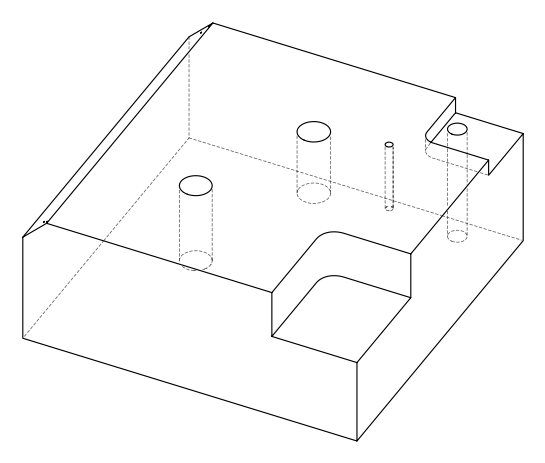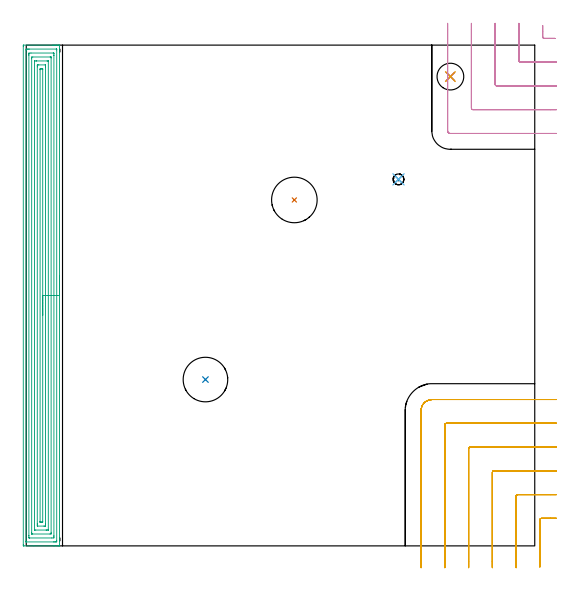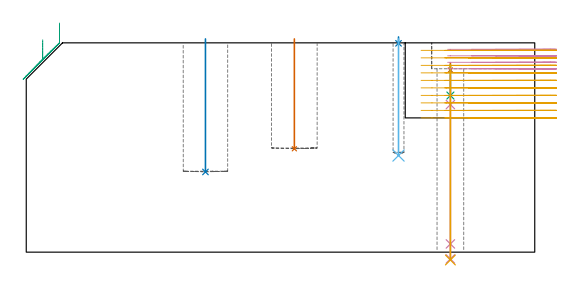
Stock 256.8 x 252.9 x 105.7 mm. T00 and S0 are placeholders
(PLAN: 11 operations, 8 tool changes, 31.7 min)
(1 SPOT_DRILL | STEP1HOLE | NXT0321_9005460120000 | 0.03 min | 1391 mm3)
(2 SPOT_DRILL_1 | STEP1POCKET | NXT0321_9005460120000 | 0.03 min | 0 mm3)
(3 DRILL_BLIND_HOLE_INTO_CENTER | STEP1HOLE | NXT0301_061 | 0.07 min | 816 mm3)
(4 GUN_DRILL_THROUGH_HOLE | STEP1HOLE | UGT0307_005 | 0.47 min | 4322 mm3)
(5 DRILL_TO_ENLARGE_THROUGH_HOLE | STEP1HOLE | NXT0301_102 | 0.4 min | 8586 mm3)
(6 DRILL_BLIND_HOLE_INTO_CENTER_1 | STEP1POCKET | UGT0301_450 | 0.24 min | 1317 mm3)
(7 INDEXABLE_INSERT_DRILL_BLIND_HOLE_FROM_SOLID | STEP1POCKET_1 | NXT0302_017 | 0.22 min | 22104 mm3)
(8 INDEXABLE_INSERT_DRILL_BLIND_HOLE_FROM_SOLID_1 | STEP1POCKET_2 | NXT0302_016 | 0.27 min | 25802 mm3)
(9 AREA_MILL | FG_CHAMFER_SURFACE | UGT0205_001 | 14.44 min | 42350 mm3)
(10 MILL_CORNER_NOTCH_RECTANGULAR | CORNER_NOTCH_RECTANGULAR | NXT0201_012 | Follow Part, ap 4, ae 75% | 2.93 min | 33713 mm3)
(11 MILL_CORNER_NOTCH_RECTANGULAR_1 | CORNER_NOTCH_RECTANGULAR_1 | NXT0201_012 | Follow Part, ap 4, ae 75% | 12.61 min | 201528 mm3)
(TOOL NXT0321_9005460120000 | NC Spot Drill, 142deg, 12mm, Carbide, Uncoated | D12 PA142 FL30 Z2)
(TOOL NXT0301_061 | Carbide Drill 9mm [860.1-0900-027A1-MM 2214] | D9 PA140 FL47 Z2)
(TOOL UGT0307_005 | Gun Drill 8.3 mm | D8.3 PA130 FL24 Z1)
(TOOL NXT0301_102 | Carbide Drill 13.5mm [860.1-1350-108A1-MM 2214] | D13.5 PA140 FL123 Z2)
(TOOL UGT0301_450 | Carbide Drill 5.5 mm | D5.5 PA118 FL57 Z2)
(TOOL NXT0302_017 | Index. Insert Drill 23mm [880-D2300L25-05] | D23 PA176 FL115 Z2)
(TOOL NXT0302_016 | Index. Insert Drill 22.5mm [880-D2250L25-03] | D22.5 PA176 FL68 Z2)
(TOOL UGT0205_001 | Chamfer Mill 20 x 3 x 45 deg. | D20 FL50 Z2)
(TOOL NXT0201_012 | ENDMILL 16mm [2P460-1600-NA 1630] | D16 FL38 Z6)
(OP 1 SPOT_DRILL)
G17 G21 G94 G90
T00 M6
G54
G17 G0 G90 X214.2 Y237. S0 M3
G43 Z115.7 H0
G94 G81 G98 Z92.01 F250. R95.6
G80
M5
M2
(OP 2 SPOT_DRILL_1)
G17 G21 G94 G90
T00 M6
G54
G17 G0 G90 X188. Y185.1 S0 M3
G43 Z115.7 H0
G94 G81 G98 Z105.463 F250. R108.7
G80
M5
M2
(OP 3 DRILL_BLIND_HOLE_INTO_CENTER)
G17 G21 G94 G90
T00 M6
G54
G17 G0 G90 X214.2 Y237. S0 M3
G43 Z115.7 H1
G94 G81 G98 Z79.1 F250. R94.6
G80
M5
M2
(OP 4 GUN_DRILL_THROUGH_HOLE)
G17 G21 G94 G90
T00 M6
G54
G17 G0 G90 X214.2 Y237. M8
G43 Z115.7 H0
Z89.344
S716 M3
G94 G1 Z74.525 F125. M26
G4 X.084
Z4.15 F250.
G4 X.084
Z-3.435 F125.
G4 X.084
M5
M9
G0 Z89.344
Z115.7
M2
(OP 5 DRILL_TO_ENLARGE_THROUGH_HOLE)
G17 G21 G94 G90
T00 M6
G54
G17 G0 G90 X214.2 Y237. S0 M3
G43 Z115.7 H1
G94 G73 G98 Z-3.957 F250. Q12.07 R94.6
G80
M5
M2
(OP 6 DRILL_BLIND_HOLE_INTO_CENTER_1)
G17 G21 G94 G90
T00 M6
G54
G17 G0 G90 X188. Y185.1 S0 M3
G43 Z115.7 H0
G94 G81 G98 Z48.8 F250. R107.7
G80
M5
M2
(OP 7 INDEXABLE_INSERT_DRILL_BLIND_HOLE_FROM_SOLID)
G17 G21 G94 G90
T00 M6
G54
G17 G0 G90 X135.4 Y174.7 S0 M3
G43 Z115.7 H1
G94 G81 G98 Z52.2 F250. R107.7
G80
M5
M2
(OP 8 INDEXABLE_INSERT_DRILL_BLIND_HOLE_FROM_SOLID_1)
G17 G21 G94 G90
T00 M6
G54
G17 G0 G90 X90.5 Y84. S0 M3
G43 Z115.7 H1
G94 G81 G98 Z40.5 F250. R107.7
G80
M5
M2
(OP 9 AREA_MILL)
G17 G21 G94 G90
T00 M6
G54
G17 G0 G90 X16.8 Y136.45 S1061 M3
G43 Z115.7 H0
G94 G1 Y136.412 Z114.828 F250.
Y136.298 Z113.963
Y136.109 Z113.112
Y135.847 Z112.28
Y135.513 Z111.474
Y135.11 Z110.7
Y134.642 Z109.964
Y134.11 Z109.272
Y133.521 Z108.629
Y132.878 Z108.04
Y132.186 Z107.508
Y131.45 Z107.04
Y130.676 Z106.637
Y129.87 Z106.303
Y129.038 Z106.041
Y128.187 Z105.852
Y127.322 Z105.738
Y126.45 Z105.7
Y0.16
X16.798 Y0.01 Z105.689
X16.665 Y0.003 Z105.557
X16.525 Y0. Z105.424
X16.168 Z105.067
X15.54 Z104.434
X14.349 Z103.245
X13.786 Z102.68
X3.846 Z92.743
X-1.116 Z87.781
X-1.4 Y0.003 Z87.497
X-1.492 Y0.01 Z87.405
X-1.499 Y0.103 Z87.399
X-1.5 Y0.606 Z87.4
Y252.294
X-1.495 Y252.801 Z87.403
X-1.492 Y252.89 Z87.406
X-1.397 Y252.9 Z87.5
X13.191 Z102.086
X13.786 Z102.68
X14.349 Z103.245
X14.663 Z103.559
X15.225 Z104.121
X15.54 Z104.434
X16.168 Z105.067
X16.525 Z105.424
X16.665 Y252.897 Z105.557
X16.798 Y252.89 Z105.689
X16.8 Y252.74 Z105.7
Y126.45
X15.386 Z104.286
X15.385 Y2.549 Z104.285
X15.384 Y2.391 Z104.284
X15.379 Y2.033 Z104.279
X15.038 Y2.009 Z103.938
X14.663 Y2.003 Z103.563
X14.17 Y2. Z103.07
X13.786 Z102.686
X0.145 Z89.045
X-0.022 Y2.002 Z88.878
X-0.05 Y2.005 Z88.85
X-0.075 Y2.009 Z88.825
X-0.079 Y2.045 Z88.821
X-0.084 Y2.233 Z88.816
X-0.085 Y2.391 Z88.815
Y250.352
X-0.084 Y250.509 Z88.816
X-0.079 Y250.867 Z88.821
X0.262 Y250.891 Z89.162
X0.637 Y250.897 Z89.537
X1.13 Y250.9 Z90.03
X1.514 Z90.414
X15.156 Z104.056
X15.322 Y250.898 Z104.222
X15.35 Y250.895 Z104.25
X15.375 Y250.891 Z104.275
X15.379 Y250.855 Z104.279
X15.384 Y250.667 Z104.284
X15.385 Y250.509 Z104.285
X15.386 Y126.45 Z104.286
X13.972 Z102.872
X13.971 Y5.069 Z102.871
X13.97 Y4.882 Z102.87
X13.964 Y4.176 Z102.864
X13.953 Y4.007 Z102.853
X12.91 Y4. Z101.81
X1.686 Y4.001 Z90.586
X1.514 Y4.005 Z90.414
X1.347 Y4.01 Z90.247
X1.335 Y4.176 Z90.235
X1.332 Y4.361 Z90.232
X1.329 Y5.069 Z90.229
Y5.257
Y247.831
X1.33 Y248.019 Z90.23
X1.335 Y248.724 Z90.235
X1.347 Y248.893 Z90.247
X2.39 Y248.9 Z91.29
X13.615 Y248.899 Z102.515
X13.786 Y248.895 Z102.686
X13.953 Y248.89 Z102.853
X13.965 Y248.724 Z102.865
X13.968 Y248.539 Z102.868
X13.971 Y247.831 Z102.871
Y247.643
X13.972 Y126.45 Z102.872
X12.557 Z101.457
Y6.854
X12.556 Y6.321 Z101.456
X12.554 Y6.142 Z101.454
X12.55 Y6.01 Z101.45
X11.995 Y6. Z100.895
X3.229 Z92.129
X2.85 Y6.007 Z91.75
X2.76 Y6.01 Z91.66
X2.75 Y6.064 Z91.65
X2.747 Y6.131 Z91.647
X2.743 Y6.494 Z91.643
Y246.046
X2.744 Y246.579 Z91.644
X2.746 Y246.758 Z91.646
X2.75 Y246.89 Z91.65
X3.305 Y246.9 Z92.205
X12.071 Z100.971
X12.45 Y246.893 Z101.35
X12.54 Y246.89 Z101.44
X12.55 Y246.836 Z101.45
X12.553 Y246.769 Z101.453
X12.557 Y246.406 Z101.457
Y126.45
X11.143 Z100.043
X11.142 Y8.199 Z100.042
X11.141 Y8.09 Z100.041
X11.139 Y8.036 Z100.039
X11.137 Y8.016 Z100.037
X11.116 Y8.01 Z100.016
X10.904 Y8.003 Z99.804
X10.28 Y8. Z99.18
X10.031 Z98.931
X4.77 Y8.001 Z93.67
X4.287 Y8.007 Z93.187
X4.174 Y8.01 Z93.074
X4.163 Y8.017 Z93.063
X4.161 Y8.038 Z93.061
X4.159 Y8.091 Z93.059
X4.157 Y8.198 Z93.057
X4.158 Y244.701 Z93.058
X4.159 Y244.81 Z93.059
X4.161 Y244.864 Z93.061
X4.163 Y244.884 Z93.063
X4.184 Y244.89 Z93.084
X4.396 Y244.897 Z93.296
X5.02 Y244.9 Z93.92
X5.269 Z94.169
X10.53 Y244.899 Z99.43
X11.013 Y244.893 Z99.913
X11.126 Y244.89 Z100.026
X11.137 Y244.883 Z100.037
X11.139 Y244.862 Z100.039
X11.141 Y244.809 Z100.041
X11.143 Y244.702 Z100.043
Y126.45
X9.729 Z98.629
Y10.985
X9.726 Y10.424 Z98.626
X9.723 Y10.099 Z98.623
X9.71 Y10.01 Z98.61
X9.611 Y10.005 Z98.511
X9.403 Y10.002 Z98.303
X8.943 Y10. Z97.843
X5.758 Y10.001 Z94.658
X5.647 Y10.005 Z94.547
X5.58 Y10.01 Z94.48
X5.577 Y10.093 Z94.477
X5.572 Y10.424 Z94.472
X5.571 Y10.755 Z94.471
Y11.316
Y241.915
X5.574 Y242.476 Z94.474
X5.577 Y242.801 Z94.477
X5.59 Y242.89 Z94.49
X5.689 Y242.895 Z94.589
X5.897 Y242.898 Z94.797
X6.357 Y242.9 Z95.257
X9.542 Y242.899 Z98.442
X9.653 Y242.895 Z98.553
X9.72 Y242.89 Z98.62
X9.723 Y242.807 Z98.623
X9.728 Y242.476 Z98.628
X9.729 Y242.145 Z98.629
Y241.584
Y126.45
X8.315 Z97.215
X8.314 Y12.426 Z97.214
X8.311 Y12.209 Z97.211
X8.308 Y12.042 Z97.208
X8.301 Y12.01 Z97.201
X8.197 Y12.005 Z97.097
X8.06 Y12.002 Z96.96
X7.855 Y12. Z96.755
X7.65 Z96.55
X7.445 Y12.002 Z96.345
X7.035 Y12.009 Z95.935
X6.991 Y12.012 Z95.891
X6.989 Y12.021 Z95.889
X6.987 Y12.053 Z95.887
X6.986 Y12.112 Z95.886
X6.985 Y12.209 Z95.885
X6.986 Y240.475 Z95.886
X6.989 Y240.691 Z95.889
X6.992 Y240.859 Z95.892
X6.999 Y240.89 Z95.899
X7.103 Y240.895 Z96.003
X7.24 Y240.898 Z96.14
X7.445 Y240.9 Z96.345
X7.65 Z96.55
X7.855 Y240.898 Z96.755
X8.265 Y240.891 Z97.165
X8.309 Y240.889 Z97.209
X8.311 Y240.879 Z97.211
X8.313 Y240.847 Z97.213
X8.314 Y240.788 Z97.214
X8.315 Y240.691 Z97.215
Y126.45
Y125.578 Z97.253
Y124.714 Z97.367
Y123.862 Z97.555
Y123.03 Z97.818
Y122.224 Z98.152
Y121.45 Z98.554
Y120.714 Z99.023
Y120.022 Z99.554
Y119.379 Z100.144
Y118.79 Z100.787
Y118.259 Z101.479
Y117.79 Z102.215
Y117.387 Z102.988
Y117.053 Z103.794
Y116.791 Z104.626
Y116.602 Z105.478
Y116.488 Z106.343
Y116.45 Z107.215
G0 Z115.7
M5
M2
(OP 10 MILL_CORNER_NOTCH_RECTANGULAR)
G17 G21 G94 G90
T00 M6
G54
G17 G0 G90 X260.8 Y262.828 S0 M3
G43 Z115.7 H1
Z102.425
G94 G1 Y259.828 F250.
Y257.096
G3 X261.596 Y256.3 R0.8
G1 X264.042
X267.042
G0 Z115.7
X248.8 Y263.9
Z102.425
G1 Y260.9
Y245.096 F500.
G3 X249.596 Y244.3 R0.8
G1 X264.8
X267.8 F250.
G0 Z115.7
X236.8 Y263.9
Z102.425
G1 Y260.9
Y233.096 F500.
G3 X237.596 Y232.3 R0.8
G1 X264.8
X267.8 F250.
G0 Z115.7
X224.8 Y263.9
Z102.425
G1 Y260.9
Y221.097 F500.
G3 X225.597 Y220.3 R0.8
G1 X264.8
X267.8 F250.
G0 Z115.7
X212.8 Y263.9
Z102.425
G1 Y260.9
Y209.6 F500.
G3 X214.1 Y208.3 R1.3
G1 X264.8
X267.8 F250.
G0 Z115.7
X260.8 Y262.828
Z99.15
G1 Y259.828
Y257.096
G3 X261.596 Y256.3 R0.8
G1 X264.042
X267.042
G0 Z115.7
X248.8 Y263.9
Z99.15
G1 Y260.9
Y245.096 F500.
G3 X249.596 Y244.3 R0.8
G1 X264.8
X267.8 F250.
G0 Z115.7
X236.8 Y263.9
Z99.15
G1 Y260.9
Y233.096 F500.
G3 X237.596 Y232.3 R0.8
G1 X264.8
X267.8 F250.
G0 Z115.7
X224.8 Y263.9
Z99.15
G1 Y260.9
Y221.097 F500.
G3 X225.597 Y220.3 R0.8
G1 X264.8
X267.8 F250.
G0 Z115.7
X212.8 Y263.9
Z99.15
G1 Y260.9
Y209.6 F500.
G3 X214.1 Y208.3 R1.3
G1 X264.8
X267.8 F250.
G0 Z115.7
X260.8 Y262.828
Z95.875
G1 Y259.828
Y257.096
G3 X261.596 Y256.3 R0.8
G1 X264.042
X267.042
G0 Z115.7
X248.8 Y263.9
Z95.875
G1 Y260.9
Y245.096 F500.
G3 X249.596 Y244.3 R0.8
G1 X264.8
X267.8 F250.
G0 Z115.7
X236.8 Y263.9
Z95.875
G1 Y260.9
Y233.096 F500.
G3 X237.596 Y232.3 R0.8
G1 X264.8
X267.8 F250.
G0 Z115.7
X224.8 Y263.9
Z95.875
G1 Y260.9
Y221.097 F500.
G3 X225.597 Y220.3 R0.8
G1 X264.8
X267.8 F250.
G0 Z115.7
X212.8 Y263.9
Z95.875
G1 Y260.9
Y209.6 F500.
G3 X214.1 Y208.3 R1.3
G1 X264.8
X267.8 F250.
G0 Z115.7
X260.8 Y262.828
Z92.6
G1 Y259.828
Y257.096
G3 X261.596 Y256.3 R0.8
G1 X264.042
X267.042
G0 Z115.7
X248.8 Y263.9
Z92.6
G1 Y260.9
Y245.096 F500.
G3 X249.596 Y244.3 R0.8
G1 X264.8
X267.8 F250.
G0 Z115.7
X236.8 Y263.9
Z92.6
G1 Y260.9
Y233.096 F500.
G3 X237.596 Y232.3 R0.8
G1 X264.8
X267.8 F250.
G0 Z115.7
X224.8 Y263.9
Z92.6
G1 Y260.9
Y221.097 F500.
G3 X225.597 Y220.3 R0.8
G1 X264.8
X267.8 F250.
G0 Z115.7
X212.8 Y263.9
Z92.6
G1 Y260.9
Y209.6 F500.
G3 X214.1 Y208.3 R1.3
G1 X264.8
X267.8 F250.
G0 Z115.7
M5
M2
(OP 11 MILL_CORNER_NOTCH_RECTANGULAR_1)
G17 G21 G94 G90
T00 M6
G54
G17 G0 G90 X267.8 Y13.9 S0 M3
G43 Z115.7 H1
Z101.91
G94 G1 X264.8 F250.
X260.195 F500.
G3 X259.4 Y13.105 R0.8
G1 Y-7.566
Y-10.566 F250.
G0 Z115.7
X267.8 Y25.9
Z101.91
G1 X264.8
X248.196 F500.
G3 X247.4 Y25.104 R0.8
G1 Y-8.
Y-11. F250.
G0 Z115.7
X267.8 Y37.9
Z101.91
G1 X264.8
X236.196 F500.
G3 X235.4 Y37.104 R0.8
G1 Y-8.
Y-11. F250.
G0 Z115.7
X267.8 Y49.9
Z101.91
G1 X264.8
X224.196 F500.
G3 X223.4 Y49.104 R0.8
G1 Y-8.
Y-11. F250.
G0 Z115.7
X267.8 Y61.9
Z101.91
G1 X264.8
X212.196 F500.
G3 X211.4 Y61.104 R0.8
G1 Y-8.
Y-11. F250.
G0 Z115.7
X267.8 Y73.9
Z101.91
G1 X264.8
X204.9 F500.
G3 X199.4 Y68.4 R5.5
G1 Y-8.
Y-11. F250.
G0 Z115.7
X267.8 Y13.9
Z98.12
G1 X264.8
X260.195 F500.
G3 X259.4 Y13.105 R0.8
G1 Y-7.566
Y-10.566 F250.
G0 Z115.7
X267.8 Y25.9
Z98.12
G1 X264.8
X248.196 F500.
G3 X247.4 Y25.104 R0.8
G1 Y-8.
Y-11. F250.
G0 Z115.7
X267.8 Y37.9
Z98.12
G1 X264.8
X236.196 F500.
G3 X235.4 Y37.104 R0.8
G1 Y-8.
Y-11. F250.
G0 Z115.7
X267.8 Y49.9
Z98.12
G1 X264.8
X224.196 F500.
G3 X223.4 Y49.104 R0.8
G1 Y-8.
Y-11. F250.
G0 Z115.7
X267.8 Y61.9
Z98.12
G1 X264.8
X212.196 F500.
G3 X211.4 Y61.104 R0.8
G1 Y-8.
Y-11. F250.
G0 Z115.7
X267.8 Y73.9
Z98.12
G1 X264.8
X204.9 F500.
G3 X199.4 Y68.4 R5.5
G1 Y-8.
Y-11. F250.
G0 Z115.7
X267.8 Y13.9
Z94.33
G1 X264.8
X260.195 F500.
G3 X259.4 Y13.105 R0.8
G1 Y-7.566
Y-10.566 F250.
G0 Z115.7
X267.8 Y25.9
Z94.33
G1 X264.8
X248.196 F500.
G3 X247.4 Y25.104 R0.8
G1 Y-8.
Y-11. F250.
G0 Z115.7
X267.8 Y37.9
Z94.33
G1 X264.8
X236.196 F500.
G3 X235.4 Y37.104 R0.8
G1 Y-8.
Y-11. F250.
G0 Z115.7
X267.8 Y49.9
Z94.33
G1 X264.8
X224.196 F500.
G3 X223.4 Y49.104 R0.8
G1 Y-8.
Y-11. F250.
G0 Z115.7
X267.8 Y61.9
Z94.33
G1 X264.8
X212.196 F500.
G3 X211.4 Y61.104 R0.8
G1 Y-8.
Y-11. F250.
G0 Z115.7
X267.8 Y73.9
Z94.33
G1 X264.8
X204.9 F500.
G3 X199.4 Y68.4 R5.5
G1 Y-8.
Y-11. F250.
G0 Z115.7
X267.8 Y13.9
Z90.54
G1 X264.8
X260.195 F500.
G3 X259.4 Y13.105 R0.8
G1 Y-7.566
Y-10.566 F250.
G0 Z115.7
X267.8 Y25.9
Z90.54
G1 X264.8
X248.196 F500.
G3 X247.4 Y25.104 R0.8
G1 Y-8.
Y-11. F250.
G0 Z115.7
X267.8 Y37.9
Z90.54
G1 X264.8
X236.196 F500.
G3 X235.4 Y37.104 R0.8
G1 Y-8.
Y-11. F250.
G0 Z115.7
X267.8 Y49.9
Z90.54
G1 X264.8
X224.196 F500.
G3 X223.4 Y49.104 R0.8
G1 Y-8.
Y-11. F250.
G0 Z115.7
X267.8 Y61.9
Z90.54
G1 X264.8
X212.197 F500.
G3 X211.4 Y61.103 R0.8
G1 Y-8.
Y-11. F250.
G0 Z115.7
X267.8 Y73.9
Z90.54
G1 X264.8
X204.9 F500.
G3 X199.4 Y68.4 R5.5
G1 Y-8.
Y-11. F250.
G0 Z115.7
X267.8 Y13.9
Z86.75
G1 X264.8
X260.195 F500.
G3 X259.4 Y13.105 R0.8
G1 Y-7.566
Y-10.566 F250.
G0 Z115.7
X267.8 Y25.9
Z86.75
G1 X264.8
X248.196 F500.
G3 X247.4 Y25.104 R0.8
G1 Y-8.
Y-11. F250.
G0 Z115.7
X267.8 Y37.9
Z86.75
G1 X264.8
X236.196 F500.
G3 X235.4 Y37.104 R0.8
G1 Y-8.
Y-11. F250.
G0 Z115.7
X267.8 Y49.9
Z86.75
G1 X264.8
X224.196 F500.
G3 X223.4 Y49.104 R0.8
G1 Y-8.
Y-11. F250.
G0 Z115.7
X267.8 Y61.9
Z86.75
G1 X264.8
X212.196 F500.
G3 X211.4 Y61.104 R0.8
G1 Y-8.
Y-11. F250.
G0 Z115.7
X267.8 Y73.9
Z86.75
G1 X264.8
X204.9 F500.
G3 X199.4 Y68.4 R5.5
G1 Y-8.
Y-11. F250.
G0 Z115.7
X267.8 Y13.9
Z82.96
G1 X264.8
X260.195 F500.
G3 X259.4 Y13.105 R0.8
G1 Y-7.566
Y-10.566 F250.
G0 Z115.7
X267.8 Y25.9
Z82.96
G1 X264.8
X248.196 F500.
G3 X247.4 Y25.104 R0.8
G1 Y-8.
Y-11. F250.
G0 Z115.7
X267.8 Y37.9
Z82.96
G1 X264.8
X236.196 F500.
G3 X235.4 Y37.104 R0.8
G1 Y-8.
Y-11. F250.
G0 Z115.7
X267.8 Y49.9
Z82.96
G1 X264.8
X224.196 F500.
G3 X223.4 Y49.104 R0.8
G1 Y-8.
Y-11. F250.
G0 Z115.7
X267.8 Y61.9
Z82.96
G1 X264.8
X212.196 F500.
G3 X211.4 Y61.104 R0.8
G1 Y-8.
Y-11. F250.
G0 Z115.7
X267.8 Y73.9
Z82.96
G1 X264.8
X204.9 F500.
G3 X199.4 Y68.4 R5.5
G1 Y-8.
Y-11. F250.
G0 Z115.7
X267.8 Y13.9
Z79.17
G1 X264.8
X260.195 F500.
G3 X259.4 Y13.105 R0.8
G1 Y-7.566
Y-10.566 F250.
G0 Z115.7
X267.8 Y25.9
Z79.17
G1 X264.8
X248.196 F500.
G3 X247.4 Y25.104 R0.8
G1 Y-8.
Y-11. F250.
G0 Z115.7
X267.8 Y37.9
Z79.17
G1 X264.8
X236.196 F500.
G3 X235.4 Y37.104 R0.8
G1 Y-8.
Y-11. F250.
G0 Z115.7
X267.8 Y49.9
Z79.17
G1 X264.8
X224.196 F500.
G3 X223.4 Y49.104 R0.8
G1 Y-8.
Y-11. F250.
G0 Z115.7
X267.8 Y61.9
Z79.17
G1 X264.8
X212.196 F500.
G3 X211.4 Y61.104 R0.8
G1 Y-8.
Y-11. F250.
G0 Z115.7
X267.8 Y73.9
Z79.17
G1 X264.8
X204.9 F500.
G3 X199.4 Y68.4 R5.5
G1 Y-8.
Y-11. F250.
G0 Z115.7
X267.8 Y13.9
Z75.38
G1 X264.8
X260.195 F500.
G3 X259.4 Y13.105 R0.8
G1 Y-7.566
Y-10.566 F250.
G0 Z115.7
X267.8 Y25.9
Z75.38
G1 X264.8
X248.196 F500.
G3 X247.4 Y25.104 R0.8
G1 Y-8.
Y-11. F250.
G0 Z115.7
X267.8 Y37.9
Z75.38
G1 X264.8
X236.196 F500.
G3 X235.4 Y37.104 R0.8
G1 Y-8.
Y-11. F250.
G0 Z115.7
X267.8 Y49.9
Z75.38
G1 X264.8
X224.196 F500.
G3 X223.4 Y49.104 R0.8
G1 Y-8.
Y-11. F250.
G0 Z115.7
X267.8 Y61.9
Z75.38
G1 X264.8
X212.196 F500.
G3 X211.4 Y61.104 R0.8
G1 Y-8.
Y-11. F250.
G0 Z115.7
X267.8 Y73.9
Z75.38
G1 X264.8
X204.9 F500.
G3 X199.4 Y68.4 R5.5
G1 Y-8.
Y-11. F250.
G0 Z115.7
X267.8 Y13.9
Z71.59
G1 X264.8
X260.195 F500.
G3 X259.4 Y13.105 R0.8
G1 Y-7.566
Y-10.566 F250.
G0 Z115.7
X267.8 Y25.9
Z71.59
G1 X264.8
X248.196 F500.
G3 X247.4 Y25.104 R0.8
G1 Y-8.
Y-11. F250.
G0 Z115.7
X267.8 Y37.9
Z71.59
G1 X264.8
X236.196 F500.
G3 X235.4 Y37.104 R0.8
G1 Y-8.
Y-11. F250.
G0 Z115.7
X267.8 Y49.9
Z71.59
G1 X264.8
X224.196 F500.
G3 X223.4 Y49.104 R0.8
G1 Y-8.
Y-11. F250.
G0 Z115.7
X267.8 Y61.9
Z71.59
G1 X264.8
X212.196 F500.
G3 X211.4 Y61.104 R0.8
G1 Y-8.
Y-11. F250.
G0 Z115.7
X267.8 Y73.9
Z71.59
G1 X264.8
X204.9 F500.
G3 X199.4 Y68.4 R5.5
G1 Y-8.
Y-11. F250.
G0 Z115.7
X267.8 Y13.9
Z67.8
G1 X264.8
X260.195 F500.
G3 X259.4 Y13.105 R0.8
G1 Y-7.566
Y-10.566 F250.
G0 Z115.7
X267.8 Y25.9
Z67.8
G1 X264.8
X248.196 F500.
G3 X247.4 Y25.104 R0.8
G1 Y-8.
Y-11. F250.
G0 Z115.7
X267.8 Y37.9
Z67.8
G1 X264.8
X236.196 F500.
G3 X235.4 Y37.104 R0.8
G1 Y-8.
Y-11. F250.
G0 Z115.7
X267.8 Y49.9
Z67.8
G1 X264.8
X224.196 F500.
G3 X223.4 Y49.104 R0.8
G1 Y-8.
Y-11. F250.
G0 Z115.7
X267.8 Y61.9
Z67.8
G1 X264.8
X212.196 F500.
G3 X211.4 Y61.104 R0.8
G1 Y-8.
Y-11. F250.
G0 Z115.7
X267.8 Y73.9
Z67.8
G1 X264.8
X204.9 F500.
G3 X199.4 Y68.4 R5.5
G1 Y-8.
Y-11. F250.
G0 Z115.7
M5
M2
